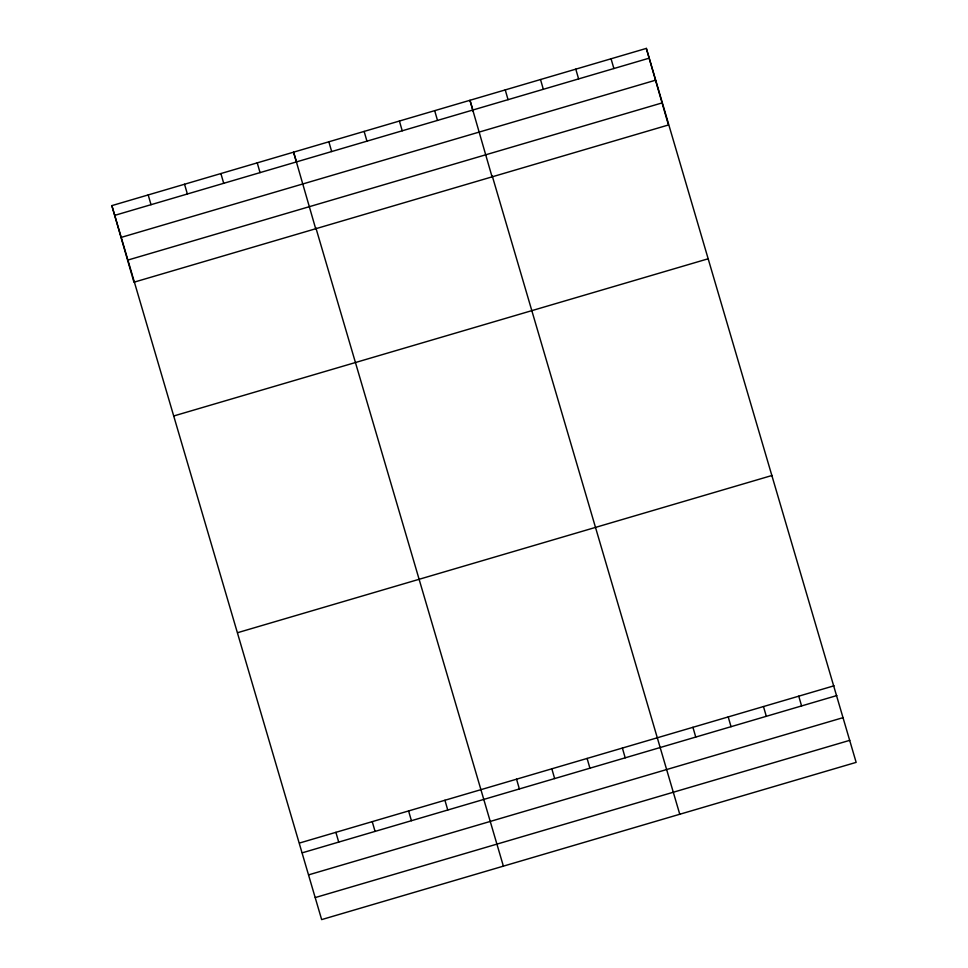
<?xml version="1.0" encoding="UTF-8"?>
<svg xmlns="http://www.w3.org/2000/svg" width="968" height="968" viewBox="0 0 968 968"><rect width="100%" height="100%" fill="white"/><g stroke="black" fill="none" stroke-linecap="round" stroke-linejoin="round"><path stroke-width="1.45" d="M646.346 48.4L668.44 124.981L133.959 282.208L111.852 205.627L646.346 48.4L856.148 762.373L321.654 919.6L132.507 275.735M114.672 215.38L649.153 58.165M121.036 237.438L655.517 80.211M127.594 260.15L662.076 102.923M173.792 415.962L708.286 258.746M237.62 632.685L772.101 475.457M299.56 843.019L834.041 685.792M302.367 852.784L836.86 695.556M308.731 874.83L843.225 717.603M315.29 897.554L849.783 740.326M473.267 111.502L469.964 100.285L492.071 176.866M492.264 176.007L679.766 814.257M296.474 161.983L293.582 152.17L315.689 228.751M315.883 227.891L503.384 866.142M111.852 205.627L132.096 274.331M798.757 696.173L801.577 705.926M611.062 58.782L613.881 68.534M763.486 706.555L766.305 716.308M575.791 69.151L578.61 78.916M728.214 716.925L731.034 726.69M540.519 79.533L543.326 89.286M692.931 727.307L695.75 737.059M505.236 89.903L508.055 99.668M622.388 748.058L625.195 757.811M434.68 110.667L437.5 120.419M587.104 758.428L589.923 768.193M399.409 121.036L402.228 130.801M551.833 768.81L554.652 778.575M364.137 131.418L366.957 141.171M516.561 779.192L519.368 788.944M328.854 141.788L331.673 151.553M444.929 800.258L447.748 810.01M257.234 162.854L260.053 172.619M408.593 810.942L411.412 820.707M220.898 173.55L223.705 183.315M372.244 821.638L375.064 831.403M184.549 184.247L187.368 193.999M335.896 832.335L338.715 842.087M148.201 194.931L151.02 204.696"/></g></svg>
